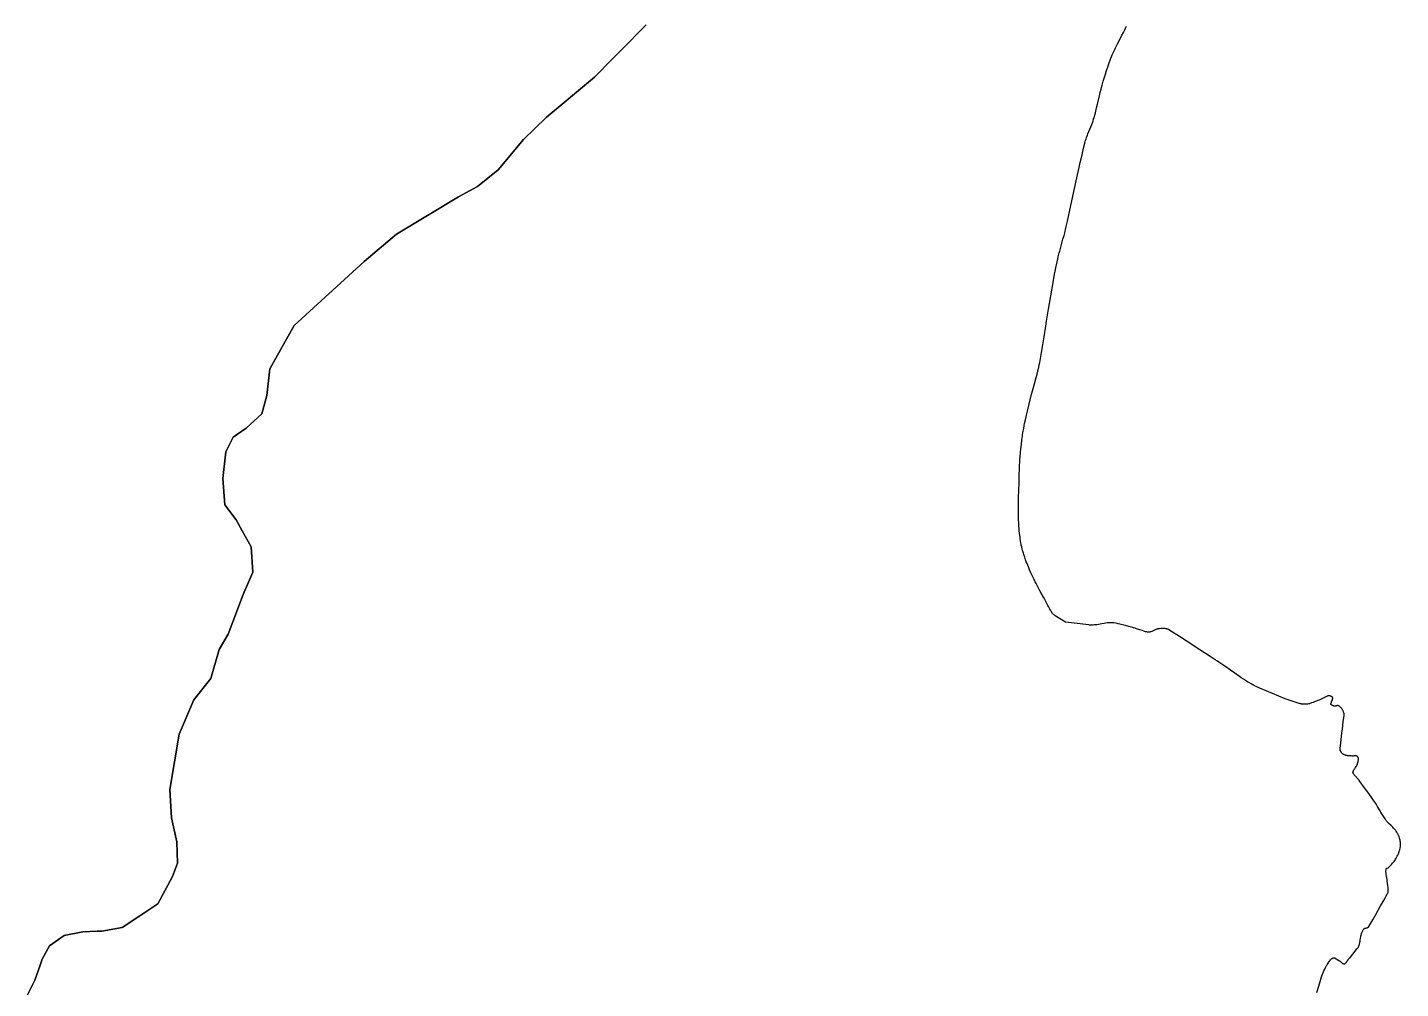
# Model space of a CAD drawing. Header units: millimetres. Extents: x 642261 to 742091, y 6812581 to 6930561.
# Drawn here: x 732129 to 734111, y 6904441 to 6905827 of the extents above; entities that cross this region are included whole.
import ezdxf

# ---------------------------------------------------------------- set-up
doc = ezdxf.new("R2010")
doc.units = ezdxf.units.MM
doc.layers.add('LimiteAreaMunicipio', color=10, linetype='Continuous')
doc.layers.add('LimiteRegional', color=10, linetype='Continuous')

# ---------------------------------------------------------------- blocks, each defined once
blk = doc.blocks.new('compartilhadora_AUTOCAD_OD_1_FMEBLOCK1')
at = {"layer": 'LimiteAreaMunicipio', "color": 7, "linetype": 'Continuous'}
blk.add_lwpolyline([(7598.38895, -2447.16455), (7609.01895, -2426.25495), (7616.71445, -2404.55055), (7619.83445, -2395.75095), (7630.42755, -2376.76015), (7651.16865, -2361.80465), (7678.53925, -2356.57505), (7699.05525, -2355.52885), (7705.83565, -2355.18305), (7734.91005, -2349.98655), (7760.58055, -2333.07905), (7786.33335, -2315.93525), (7807.91315, -2276.53555), (7815.09915, -2257.47905), (7813.98915, -2226.74465), (7806.13845, -2192.04075), (7803.63695, -2151.17255), (7817.23755, -2071.37495), (7838.32475, -2021.80145), (7862.87335, -1990.82415), (7875.00595, -1949.03235), (7887.96625, -1926.80515), (7909.52515, -1869.63545), (7923.78645, -1837.27885), (7921.08425, -1800.75515), (7908.34715, -1777.66585), (7899.67725, -1761.94975), (7883.04765, -1740.51295), (7880.38235, -1702.07035), (7884.53225, -1663.75945), (7895.16345, -1642.84995), (7914.16515, -1629.78065), (7936.72305, -1609.10185), (7944.05805, -1582.36995), (7948.20815, -1544.05915), (7983.50995, -1481.39685), (8039.03525, -1430.64335), (8084.15225, -1389.28625), (8130.93635, -1349.88125), (8220.61455, -1295.95055), (8248.17365, -1281.12785), (8277.62265, -1256.74405), (8314.25895, -1213.30385), (8347.26465, -1181.31085), (8416.57285, -1123.14755), (8443.28215, -1096.23175), (8454.28135, -1085.14745), (8491.32825, -1047.81425)], dxfattribs=at)
blk = doc.blocks.new('compartilhadora_AUTOCAD_OD_1_FMEBLOCK2')
at = {"layer": 'LimiteAreaMunicipio', "color": 7, "linetype": 'Continuous'}
for points in [[(4114.78415, 7344.7446), (4117.48515, 7353.8007), (4119.51015, 7360.5207), (4120.54215, 7363.8267), (4121.62815, 7367.1047), (4122.20115, 7368.7356), (4123.00315, 7370.9016), (4123.42415, 7371.9816), (4124.08115, 7373.5996), (4125.13715, 7376.0206), (4126.15315, 7378.1697), (4126.69215, 7379.2436), (4127.54225, 7380.8536), (4128.44415, 7382.4646), (4128.91615, 7383.2697), (4129.90505, 7384.8826), (4130.42315, 7385.6897), (4131.23015, 7386.9005), (4132.82115, 7389.2366), (4133.68815, 7390.4406), (4134.59615, 7391.5955), (4135.06315, 7392.1386), (4135.69715, 7392.8117), (4136.01915, 7393.1206), (4136.50715, 7393.5466), (4137.00115, 7393.9196), (4137.25015, 7394.0836), (4137.69515, 7394.3376), (4137.91815, 7394.4437), (4138.25515, 7394.5766), (4138.76315, 7394.7116), (4139.27315, 7394.7636), (4139.52815, 7394.7567), (4139.86915, 7394.7107), (4140.04015, 7394.6706), (4140.29615, 7394.5916), (4140.68015, 7394.4227), (4141.33715, 7394.0736), (4142.65515, 7393.3256), (4146.60515, 7390.9196), (4147.20115, 7390.5316), (4147.60115, 7390.2446), (4148.40315, 7389.6197), (4148.94015, 7389.1807), (4150.01115, 7388.2886), (4150.81015, 7387.6466), (4151.60215, 7387.0645), (4151.99515, 7386.8056), (4152.51515, 7386.5046), (4152.77215, 7386.3756), (4153.15615, 7386.2116), (4153.72415, 7386.0416), (4154.09815, 7385.9836), (4154.28315, 7385.9737), (4154.55915, 7385.9836), (4154.82615, 7386.0236), (4155.00115, 7386.0697), (4155.34315, 7386.2006), (4155.51015, 7386.2866), (4155.83815, 7386.4926), (4156.15715, 7386.7426), (4156.36515, 7386.9316), (4156.77315, 7387.3576), (4157.07215, 7387.7127), (4157.65515, 7388.4997), (4158.03615, 7389.0647), (4158.78615, 7390.2456), (4159.34715, 7391.1346), (4159.91415, 7391.9877), (4160.20215, 7392.3896), (4160.64115, 7392.9476), (4162.67815, 7395.3456), (4166.73915, 7400.0996), (4168.73915, 7402.4918), (4169.72615, 7403.6987), (4171.66615, 7406.1486), (4172.61715, 7407.3956), (4174.01315, 7409.3006), (4174.31015, 7409.7336), (4174.85115, 7410.6237), (4175.32515, 7411.5427), (4175.60615, 7412.1697), (4175.77915, 7412.5925), (4176.09515, 7413.4546), (4176.40415, 7414.4426), (4176.58715, 7415.1116), (4176.90315, 7416.4716), (4177.04115, 7417.1606), (4177.28415, 7418.5526), (4177.49715, 7419.9596), (4177.89315, 7422.7937), (4178.22115, 7424.9117), (4178.41415, 7425.9615), (4178.75515, 7427.5177), (4179.02715, 7428.5386), (4179.17915, 7429.0427), (4179.42815, 7429.7916), (4179.90115, 7431.0715), (4180.15215, 7431.7037), (4180.55315, 7432.6407), (4180.98915, 7433.5616), (4181.22115, 7434.0157), (4181.71815, 7434.9107), (4181.98515, 7435.3506), (4182.40915, 7435.9996), (4182.53215, 7436.1646), (4182.80615, 7436.4616), (4183.11615, 7436.7177), (4183.34015, 7436.8666), (4183.82415, 7437.1226), (4184.08215, 7437.2316), (4184.62315, 7437.4196), (4185.18915, 7437.5767), (4186.35525, 7437.8456), (4187.21915, 7438.0537), (4187.63615, 7438.1736), (4188.16615, 7438.3606), (4188.41815, 7438.4687), (4188.77415, 7438.6547), (4189.10115, 7438.8716), (4189.25215, 7438.9936), (4189.52815, 7439.2666), (4189.65215, 7439.4196), (4189.81715, 7439.6716), (4195.53415, 7449.6346), (4199.31915, 7456.2926), (4206.85415, 7469.6406), (4208.34815, 7472.2466), (4211.36915, 7477.3986), (4212.86515, 7479.9905), (4213.60115, 7481.2996), (4215.04215, 7483.9616), (4215.74315, 7485.3186), (4216.76315, 7487.3967), (4217.06015, 7488.0786), (4217.23315, 7488.5367), (4217.51915, 7489.4626), (4217.63415, 7489.9296), (4217.81315, 7490.8706), (4217.92815, 7491.8216), (4217.97315, 7492.4606), (4217.99215, 7493.7477), (4217.95415, 7494.7216), (4217.90715, 7495.3737), (4217.76815, 7496.6837), (4217.47715, 7498.6606), (4216.78315, 7502.6257), (4216.48015, 7504.5976), (4216.36215, 7505.5776), (4216.24315, 7507.0376), (4216.15415, 7508.1626), (4216.06715, 7508.9117), (4215.84015, 7510.4116), (4215.56715, 7511.9116), (4214.99815, 7514.9067), (4214.76015, 7516.4016), (4214.66515, 7517.1486), (4214.57115, 7518.1426), (4214.54115, 7518.6386), (4214.51915, 7519.3826), (4214.54615, 7520.4966), (4214.65615, 7521.6077), (4214.74615, 7522.1616), (4214.77715, 7522.3036), (4214.86715, 7522.5697), (4214.98915, 7522.8158), (4215.08815, 7522.9686), (4215.32115, 7523.2537), (4215.52425, 7523.4496), (4215.99115, 7523.8056), (4216.51815, 7524.1256), (4217.65415, 7524.7246), (4218.48315, 7525.1976), (4218.86115, 7525.4607), (4219.20215, 7525.7496), (4219.35515, 7525.9066), (4222.48415, 7529.3487), (4224.01105, 7531.0916), (4225.50115, 7532.8956), (4226.23015, 7533.8306), (4227.18415, 7535.1216), (4227.65215, 7535.7887), (4228.34315, 7536.8206), (4229.35015, 7538.4456), (4230.39315, 7540.2866), (4230.88315, 7541.2126), (4231.57615, 7542.6077), (4232.22015, 7544.0086), (4232.52215, 7544.7105), (4233.08815, 7546.1187), (4233.35115, 7546.8237), (4233.72015, 7547.8826), (4234.16415, 7549.2966), (4234.36515, 7550.0036), (4234.63915, 7551.0646), (4234.98915, 7552.6547), (4235.23715, 7554.0677), (4235.33815, 7554.7726), (4235.46015, 7555.8286), (4235.57815, 7557.4087), (4235.61415, 7558.9816), (4235.60115, 7559.7656), (4235.57205, 7560.4286), (4235.46315, 7561.7547), (4235.28415, 7563.0806), (4235.12815, 7563.9646), (4235.00815, 7564.5546), (4234.72815, 7565.7316), (4234.35415, 7567.0546), (4234.06915, 7567.9357), (4233.86515, 7568.5216), (4233.41925, 7569.6916), (4233.05415, 7570.5666), (4232.79715, 7571.1486), (4232.24815, 7572.3088), (4231.95715, 7572.8877), (4231.34215, 7574.0406), (4230.68415, 7575.1866), (4230.22205, 7575.9477), (4229.24415, 7577.4596), (4228.91515, 7577.9387), (4228.23715, 7578.8627), (4227.53615, 7579.7447), (4227.05815, 7580.3127), (4226.07815, 7581.4037), (4225.57915, 7581.9296), (4224.56615, 7582.9496), (4223.53915, 7583.9336), (4221.47315, 7585.8366), (4219.18915, 7587.9596), (4217.72915, 7589.4188), (4217.02715, 7590.1736), (4216.01615, 7591.3507), (4215.37515, 7592.1716), (4215.06615, 7592.5946), (4214.61715, 7593.2457), (4213.22215, 7595.3756), (4212.30715, 7596.8056), (4210.50215, 7599.6875), (4208.72315, 7602.5896), (4205.19915, 7608.4226), (4202.54015, 7612.7896), (4200.73715, 7615.6807), (4199.82315, 7617.1176), (4198.43215, 7619.2587), (4196.28915, 7622.4317), (4194.08915, 7625.5847), (4189.63115, 7631.8626), (4185.12215, 7638.1037), (4176.05815, 7650.4928), (4175.46315, 7651.2736), (4175.04915, 7651.7857), (4174.18815, 7652.7906), (4170.13915, 7657.1937), (4169.28615, 7658.1887), (4168.87815, 7658.6936), (4168.29115, 7659.4626), (4167.74215, 7660.2486), (4167.48315, 7660.6486), (4167.32015, 7660.9376), (4167.23115, 7661.1327), (4167.09515, 7661.5266), (4167.04815, 7661.7246), (4166.99515, 7662.1257), (4166.99115, 7662.5317), (4167.01515, 7662.8036), (4167.12115, 7663.3557), (4167.32615, 7663.9836), (4167.50615, 7664.4066), (4167.64415, 7664.6917), (4167.95715, 7665.2636), (4168.22015, 7665.6957), (4168.80715, 7666.5667), (4169.23215, 7667.1527), (4170.12215, 7668.3316), (4170.79515, 7669.2197), (4171.74415, 7670.5546), (4172.16815, 7671.2206), (4172.54115, 7671.8847), (4172.70515, 7672.2166), (4172.98215, 7672.8767), (4173.09115, 7673.2046), (4173.21415, 7673.6956), (4173.33715, 7674.2497), (4173.65015, 7675.4287), (4174.37015, 7677.9716), (4174.67615, 7679.2766), (4174.82515, 7680.1406), (4174.87815, 7680.5666), (4174.92415, 7681.1966), (4174.92515, 7681.8116), (4174.90715, 7682.1126), (4174.84115, 7682.6347), (4174.79015, 7682.8887), (4174.69115, 7683.2607), (4174.48515, 7683.7946), (4174.20615, 7684.2987), (4174.03715, 7684.5377), (4173.63715, 7684.9876), (4173.40325, 7685.1976), (4173.00915, 7685.4937), (4172.53515, 7685.7647), (4172.21715, 7685.8986), (4172.00315, 7685.9686), (4171.57315, 7686.0687), (4171.24815, 7686.1116), (4170.59515, 7686.1286), (4169.93715, 7686.0766), (4168.61815, 7685.8747), (4167.63115, 7685.7387), (4167.14015, 7685.7087), (4166.65315, 7685.7176), (4166.41115, 7685.7406), (4165.74915, 7685.8136), (4164.42515, 7685.9187), (4163.54215, 7685.9677), (4161.77815, 7686.0526), (4160.45715, 7686.1357), (4159.13815, 7686.2647), (4158.47915, 7686.3547), (4157.49315, 7686.5317), (4156.61815, 7686.7386), (4156.18115, 7686.8627), (4155.52715, 7687.0765), (4154.54815, 7687.4667), (4153.57115, 7687.9506), (4153.08415, 7688.2306), (4152.72615, 7688.4577), (4152.04515, 7688.9507), (4151.41315, 7689.4906), (4151.02115, 7689.8746), (4150.77315, 7690.1407), (4150.30915, 7690.6946), (4149.98915, 7691.1266), (4149.79115, 7691.4226), (4149.42805, 7692.0306), (4149.21215, 7692.4466), (4148.84615, 7693.3007), (4148.62915, 7693.9556), (4148.46515, 7694.6197), (4148.40215, 7694.9536), (4148.31715, 7695.6246), (4148.29615, 7695.9606), (4148.28915, 7696.4637), (4148.34015, 7697.2146), (4149.21015, 7704.5567), (4150.99215, 7719.2407), (4151.67005, 7724.7416), (4153.04215, 7735.7416), (4154.05215, 7743.9917), (4154.10815, 7744.5926), (4154.12715, 7744.9926), (4154.12615, 7745.7906), (4154.10415, 7746.1877), (4154.02215, 7746.9798), (4153.88715, 7747.7656), (4153.76915, 7748.2856), (4153.46715, 7749.3166), (4153.33115, 7749.6987), (4153.02615, 7750.4557), (4152.67415, 7751.2016), (4152.41515, 7751.6927), (4151.83915, 7752.6556), (4151.35915, 7753.3617), (4151.01615, 7753.8226), (4150.27815, 7754.7236), (4149.88515, 7755.1617), (4149.04915, 7756.0127), (4148.65815, 7756.3796), (4147.84015, 7757.0895), (4147.19715, 7757.6006), (4146.18715, 7758.3326), (4145.81415, 7758.5387), (4145.56415, 7758.6256), (4145.39615, 7758.6637), (4145.05815, 7758.6977), (4144.80415, 7758.6896), (4144.29115, 7758.6056), (4143.77615, 7758.4556), (4142.74415, 7758.0756), (4142.22915, 7757.9076), (4141.97215, 7757.8416), (4141.58915, 7757.7766), (4141.20925, 7757.7636), (4141.01915, 7757.7796), (4140.04915, 7757.9326), (4139.56715, 7758.0296), (4138.84915, 7758.2046), (4138.13715, 7758.4227), (4137.78415, 7758.5486), (4137.08515, 7758.8406), (4136.73815, 7759.0076), (4136.22315, 7759.2866), (4135.97415, 7759.4527), (4135.83015, 7759.5747), (4135.59215, 7759.8427), (4135.49825, 7759.9877), (4135.35315, 7760.3006), (4135.26515, 7760.6396), (4135.23515, 7760.8797), (4135.23815, 7761.3895), (4135.28915, 7761.7956), (4135.34315, 7762.0756), (4135.49515, 7762.6576), (4135.80815, 7763.5726), (4136.05715, 7764.2016), (4136.59815, 7765.4826), (4137.17915, 7766.9136), (4137.41915, 7767.6057), (4137.58615, 7768.1997), (4137.64915, 7768.4876), (4137.71515, 7768.9056), (4137.74115, 7769.3057), (4137.73815, 7769.4977), (4137.69615, 7769.8657), (4137.65615, 7770.0406), (4137.57015, 7770.2905), (4137.40515, 7770.6006), (4137.29915, 7770.7456), (4137.11015, 7770.9467), (4136.75215, 7771.2156), (4135.97415, 7771.6546), (4135.57115, 7771.8536), (4134.95315, 7772.1207), (4134.32615, 7772.3426), (4134.00915, 7772.4356), (4133.37515, 7772.5807), (4133.05915, 7772.6306), (4132.58715, 7772.6756), (4131.96515, 7772.6757), (4131.65915, 7772.6466), (4131.20915, 7772.5675), (4130.77015, 7772.4416), (4130.55515, 7772.3596), (4129.69215, 7771.9946), (4127.97115, 7771.2257), (4122.81415, 7768.7826), (4120.21815, 7767.5947), (4118.91015, 7767.0356), (4112.61015, 7764.4297), (4109.43115, 7763.1867), (4107.29515, 7762.4096), (4106.22015, 7762.0416), (4104.59915, 7761.5196), (4104.00415, 7761.3447), (4102.79715, 7761.0447), (4101.57005, 7760.8087), (4100.74315, 7760.6866), (4100.18815, 7760.6206), (4099.07215, 7760.5246), (4097.80915, 7760.4726), (4096.96515, 7760.4696), (4096.40115, 7760.4816), (4095.27415, 7760.5397), (4094.43025, 7760.6107), (4093.86915, 7760.6716), (4092.75215, 7760.8236), (4092.19615, 7760.9146), (4091.09215, 7761.1276), (4090.00115, 7761.3777), (4089.28215, 7761.5656), (4087.86815, 7761.9896), (4069.08515, 7768.1147), (4032.66715, 7783.6626), (4030.08115, 7784.8026), (4028.37415, 7785.5957), (4027.24315, 7786.1377), (4024.99815, 7787.2536), (4023.32815, 7788.1166), (4022.22115, 7788.7046), (4020.02215, 7789.9077), (4016.75715, 7791.7757), (4014.60215, 7793.0616), (4013.17315, 7793.9347), (4010.33515, 7795.7166), (4008.74815, 7796.7376), (4005.59515, 7798.8177), (4002.46415, 7800.9396), (4000.38715, 7802.3737), (3996.25315, 7805.2787), (3990.08015, 7809.6906), (3981.85325, 7815.5768), (3977.71815, 7818.4787), (3973.55515, 7821.3286), (3971.46015, 7822.7276), (3968.29815, 7824.7866), (3960.86515, 7829.5637), (3946.04315, 7839.1526), (3926.28915, 7851.9657), (3916.37815, 7858.3606), (3906.42215, 7864.7336), (3901.42115, 7867.9097), (3900.95415, 7868.1876), (3900.63615, 7868.3577), (3899.98515, 7868.6636), (3899.65215, 7868.7997), (3898.97315, 7869.0417), (3898.27815, 7869.2446), (3897.80715, 7869.3596), (3896.84815, 7869.5436), (3895.74815, 7869.6866), (3895.00515, 7869.7477), (3893.50315, 7869.8006), (3892.74915, 7869.7987), (3891.24215, 7869.7516), (3889.75015, 7869.6646), (3887.81115, 7869.5276), (3886.87315, 7869.4646), (3886.25915, 7869.4046), (3885.84915, 7869.3416), (3885.02915, 7869.1657), (3884.61915, 7869.0557), (3883.80015, 7868.7948), (3882.98015, 7868.4886), (3882.43415, 7868.2647), (3881.34115, 7867.7766), (3879.70215, 7866.9886), (3877.51815, 7865.9467), (3876.42715, 7865.4756), (3875.33625, 7865.0677), (3874.79015, 7864.8926), (3873.97315, 7864.6757), (3873.24615, 7864.5346), (3872.88315, 7864.4847), (3872.33815, 7864.4366), (3871.52115, 7864.4317), (3870.97715, 7864.4766), (3870.70515, 7864.5146), (3870.29715, 7864.5926), (3869.44815, 7864.7876), (3867.75115, 7865.2167), (3866.05515, 7865.6906), (3864.92515, 7866.0297), (3862.66615, 7866.7476), (3859.27915, 7867.8946), (3854.76215, 7869.4606), (3852.50125, 7870.2176), (3850.23815, 7870.9346), (3849.10515, 7871.2716), (3847.40515, 7871.7436), (3843.65715, 7872.7486), (3838.63705, 7874.0967), (3836.11415, 7874.7546), (3832.31515, 7875.6978), (3830.40715, 7876.1426), (3827.85415, 7876.6996), (3826.57415, 7876.9596), (3824.64915, 7877.3247), (3821.74815, 7877.8086), (3820.41915, 7877.9787), (3819.53115, 7878.0576), (3818.94015, 7878.0956), (3817.75615, 7878.1407), (3816.86815, 7878.1467), (3815.09015, 7878.0966), (3813.31115, 7877.9726), (3812.12415, 7877.8536), (3809.75015, 7877.5446), (3807.96815, 7877.2636), (3804.40315, 7876.6256), (3799.64915, 7875.7456), (3797.27415, 7875.3536), (3794.89915, 7875.0286), (3793.71215, 7874.8996), (3792.13115, 7874.7706), (3791.34115, 7874.7266), (3790.15615, 7874.6876), (3788.38015, 7874.7006), (3787.19715, 7874.7607), (3786.60515, 7874.8077), (3785.71915, 7874.8996), (3764.77855, 7877.4033), (3752.16315, 7878.9116), (3737.15315, 7888.1767), (3736.55915, 7888.5656), (3736.17815, 7888.8397), (3735.44615, 7889.4227), (3735.09615, 7889.7306), (3734.42415, 7890.3786), (3733.78715, 7891.0636), (3733.38215, 7891.5406), (3732.61015, 7892.5366), (3731.79925, 7893.7156), (3731.28615, 7894.5316), (3730.95625, 7895.0866), (3730.31715, 7896.2196), (3729.40015, 7897.9577), (3727.63215, 7901.4806), (3726.73225, 7903.2096), (3726.26815, 7904.0546), (3722.13515, 7911.4346), (3720.09315, 7915.1165), (3717.06915, 7920.6396), (3714.09715, 7926.1747), (3712.63415, 7928.9496), (3709.75715, 7934.5257), (3708.34515, 7937.3287), (3706.26415, 7941.5557), (3704.45415, 7945.3416), (3703.56315, 7947.2446), (3702.24615, 7950.1157), (3700.31615, 7954.4576), (3698.44215, 7958.8476), (3697.52815, 7961.0637), (3696.16115, 7964.4926), (3695.50015, 7966.2107), (3694.53915, 7968.7937), (3693.16915, 7972.6807), (3692.30515, 7975.2827), (3691.88915, 7976.5867), (3691.28615, 7978.5466), (3690.52015, 7981.1696), (3690.15415, 7982.4846), (3689.62815, 7984.4616), (3688.89015, 7987.4406), (3688.28715, 7990.0997), (3688.00515, 7991.4346), (3687.60815, 7993.4426), (3687.06915, 7996.4687), (3686.60215, 7999.5135), (3686.39615, 8001.0426), (3685.98315, 8004.4416), (3685.73215, 8006.7087), (3685.29015, 8011.2417), (3685.09915, 8013.5087), (3684.77515, 8018.0447), (3684.52815, 8022.5836), (3684.50725, 8023.0977), (3684.40515, 8025.6106), (3684.34315, 8027.6307), (3684.26215, 8031.6706), (3684.19715, 8038.4796), (3684.18215, 8041.8846), (3684.18215, 8046.9916), (3684.24015, 8054.6526), (3684.37215, 8062.3136), (3684.47015, 8066.1427), (3684.95315, 8083.1986), (3685.23615, 8091.7247), (3685.58115, 8100.2477), (3685.78615, 8104.5066), (3686.09915, 8110.1846), (3686.27415, 8113.0216), (3686.56515, 8117.2767), (3687.06915, 8123.6556), (3687.59315, 8129.3227), (3687.88415, 8132.1536), (3688.36015, 8136.3997), (3688.88615, 8140.6426), (3689.16915, 8142.7626), (3689.77715, 8147.0007), (3690.10315, 8149.1196), (3690.62015, 8152.2945), (3690.97815, 8154.3837), (3691.72915, 8158.5467), (3692.52315, 8162.6956), (3693.07515, 8165.4536), (3694.22715, 8170.9537), (3695.12815, 8175.0655), (3695.74515, 8177.8027), (3697.00915, 8183.2676), (3698.96815, 8191.4476), (3702.98915, 8207.7986), (3703.41415, 8209.5007), (3704.29715, 8212.8966), (3705.21615, 8216.2846), (3707.12315, 8223.0406), (3709.69315, 8232.0407), (3710.93915, 8236.5486), (3712.12715, 8241.0696), (3712.69315, 8243.3368), (3713.41115, 8246.3676), (3713.75315, 8247.8878), (3714.24115, 8250.1715), (3714.91415, 8253.6125), (3716.44715, 8262.1476), (3717.43415, 8267.8437), (3719.34415, 8279.2457), (3721.19615, 8290.6557), (3723.63015, 8305.8757), (3724.85415, 8313.4846), (3726.72715, 8324.8917), (3727.68915, 8330.5916), (3732.35915, 8358.1237), (3734.74115, 8371.8827), (3736.37615, 8381.0477), (3737.21225, 8385.6266), (3738.49615, 8392.4905), (3738.91615, 8394.6386), (3739.82315, 8398.9187), (3740.80815, 8403.1816), (3741.50115, 8406.0146), (3742.96015, 8411.6646), (3743.71715, 8414.4836), (3745.26915, 8420.1127), (3748.41215, 8431.3636), (3749.94115, 8436.9986), (3751.40215, 8442.6486), (3752.09715, 8445.4826), (3753.08415, 8449.7456), (3754.81315, 8457.5606), (3758.22315, 8473.2016), (3764.97815, 8504.4996), (3768.39225, 8520.1416), (3771.67515, 8534.8966), (3773.34315, 8542.2686), (3775.89115, 8553.3146), (3778.09845, 8562.6381), (3779.83715, 8569.8575), (3780.18015, 8571.2016), (3780.42315, 8572.0926), (3780.94115, 8573.8656), (3781.79215, 8576.5027), (3782.40215, 8578.2476), (3782.82415, 8579.4057), (3783.70215, 8581.7126), (3784.38315, 8583.4356), (3785.78515, 8586.8696), (3788.62315, 8593.7286), (3789.98615, 8597.1746), (3790.84915, 8599.4866), (3791.26315, 8600.6476), (3791.85915, 8602.3976), (3792.41915, 8604.1577), (3792.68515, 8605.0427), (3793.20215, 8606.8276), (3794.19615, 8610.4097), (3795.14415, 8614.0046), (3795.75515, 8616.4076), (3796.93515, 8621.2257), (3798.64415, 8628.4716), (3800.91015, 8638.1398), (3802.08415, 8642.9646), (3803.31215, 8647.7747), (3803.95215, 8650.1737), (3804.95315, 8653.7597), (3806.65215, 8659.6176), (3807.51715, 8662.5406), (3808.84015, 8666.9177), (3810.19715, 8671.2836), (3810.89015, 8673.4616), (3812.31015, 8677.8066), (3813.03915, 8679.9736), (3814.15715, 8683.2147), (3815.69815, 8687.5207), (3816.49215, 8689.6656), (3817.71415, 8692.8726), (3818.97615, 8696.0676), (3819.62315, 8697.6597), (3820.28315, 8699.2376), (3821.66015, 8702.3676), (3823.10415, 8705.4637), (3824.09815, 8707.5116), (3826.14515, 8711.5797), (3827.19115, 8713.6017), (3829.31415, 8717.6316), (3833.58015, 8725.6797), (3835.66915, 8729.7256), (3837.69315, 8733.8036), (3838.67115, 8735.8586), (3840.08915, 8738.9666)], [(3146.76545, 8740.7147), (3109.71855, 8703.3815), (3098.71935, 8692.2972), (3072.01005, 8665.3814), (3002.70185, 8607.2181), (2969.69615, 8575.2251), (2933.05985, 8531.7849), (2903.61085, 8507.4011), (2876.05175, 8492.5784), (2786.37355, 8438.6477), (2739.58945, 8399.2427), (2694.47245, 8357.8856), (2638.94715, 8307.1321), (2603.64535, 8244.4698), (2599.49525, 8206.159), (2592.16025, 8179.4271), (2569.60235, 8158.7483), (2550.60065, 8145.679), (2539.96945, 8124.7695), (2535.81955, 8086.4586), (2538.48485, 8048.016), (2555.11445, 8026.5792), (2563.78435, 8010.8631), (2576.52145, 7987.7738), (2579.22365, 7951.2501), (2564.96235, 7918.8935), (2543.40345, 7861.7238), (2530.44315, 7839.4966), (2518.31055, 7797.7048), (2493.76195, 7766.7275), (2472.67475, 7717.154), (2459.07415, 7637.3564), (2461.57565, 7596.4882), (2469.42635, 7561.7843), (2470.53635, 7531.0499), (2463.35035, 7511.9934), (2441.77055, 7472.5937), (2416.01775, 7455.4499), (2390.34725, 7438.5424), (2361.27285, 7433.3459), (2354.49245, 7433.0001), (2333.97645, 7431.9539), (2306.60585, 7426.7243), (2285.86475, 7411.7688), (2275.27165, 7392.778), (2272.15165, 7383.9784), (2264.45615, 7362.274), (2253.82615, 7341.3644)]]:
    blk.add_lwpolyline(points, dxfattribs=at)

msp = doc.modelspace()

# ---------------------------------------------------------------- linework, layer by layer
at = {"layer": 'LimiteRegional', "color": 7, "linetype": 'Continuous'}
msp.add_lwpolyline([(733990.127, 6904434.973), (733992.828, 6904444.0291), (733994.853, 6904450.7491), (733995.885, 6904454.0551), (733996.971, 6904457.3331), (733997.544, 6904458.964), (733998.346, 6904461.13), (733998.767, 6904462.21), (733999.424, 6904463.828), (734000.48, 6904466.249), (734001.496, 6904468.3981), (734002.035, 6904469.472), (734002.8851, 6904471.082), (734003.787, 6904472.693), (734004.259, 6904473.4981), (734005.2479, 6904475.111), (734005.766, 6904475.9181), (734006.573, 6904477.1289), (734008.164, 6904479.465), (734009.031, 6904480.669), (734009.939, 6904481.8239), (734010.406, 6904482.367), (734011.04, 6904483.0401), (734011.362, 6904483.349), (734011.85, 6904483.775), (734012.344, 6904484.148), (734012.593, 6904484.312), (734013.038, 6904484.566), (734013.261, 6904484.6721), (734013.598, 6904484.805), (734014.106, 6904484.94), (734014.616, 6904484.992), (734014.871, 6904484.9851), (734015.212, 6904484.9391), (734015.383, 6904484.899), (734015.639, 6904484.82), (734016.023, 6904484.6511), (734016.68, 6904484.302), (734017.998, 6904483.554), (734021.948, 6904481.148), (734022.544, 6904480.76), (734022.944, 6904480.473), (734023.746, 6904479.8481), (734024.283, 6904479.4091), (734025.354, 6904478.517), (734026.153, 6904477.875), (734026.945, 6904477.2929), (734027.338, 6904477.034), (734027.858, 6904476.733), (734028.115, 6904476.604), (734028.499, 6904476.44), (734029.067, 6904476.27), (734029.441, 6904476.212), (734029.626, 6904476.2021), (734029.902, 6904476.212), (734030.169, 6904476.252), (734030.344, 6904476.2981), (734030.686, 6904476.429), (734030.853, 6904476.515), (734031.181, 6904476.721), (734031.5, 6904476.971), (734031.708, 6904477.16), (734032.116, 6904477.586), (734032.415, 6904477.9411), (734032.998, 6904478.7281), (734033.379, 6904479.2931), (734034.129, 6904480.474), (734034.69, 6904481.363), (734035.257, 6904482.2161), (734035.545, 6904482.618), (734035.984, 6904483.176), (734038.021, 6904485.574), (734042.082, 6904490.328), (734044.082, 6904492.7202), (734045.069, 6904493.9271), (734047.009, 6904496.377), (734047.96, 6904497.624), (734049.356, 6904499.529), (734049.653, 6904499.962), (734050.194, 6904500.8521), (734050.668, 6904501.7711), (734050.949, 6904502.3981), (734051.122, 6904502.8209), (734051.438, 6904503.683), (734051.747, 6904504.671), (734051.93, 6904505.34), (734052.246, 6904506.7), (734052.384, 6904507.389), (734052.627, 6904508.781), (734052.84, 6904510.188), (734053.236, 6904513.0221), (734053.564, 6904515.1401), (734053.757, 6904516.1899), (734054.098, 6904517.7461), (734054.37, 6904518.767), (734054.522, 6904519.2711), (734054.771, 6904520.02), (734055.244, 6904521.2999), (734055.495, 6904521.9321), (734055.896, 6904522.8691), (734056.332, 6904523.79), (734056.564, 6904524.2441), (734057.061, 6904525.1391), (734057.328, 6904525.579), (734057.752, 6904526.228), (734057.875, 6904526.393), (734058.149, 6904526.69), (734058.459, 6904526.9461), (734058.683, 6904527.095), (734059.167, 6904527.351), (734059.425, 6904527.46), (734059.966, 6904527.648), (734060.532, 6904527.8051), (734061.6981, 6904528.074), (734062.562, 6904528.2821), (734062.979, 6904528.402), (734063.509, 6904528.589), (734063.761, 6904528.6971), (734064.117, 6904528.8831), (734064.444, 6904529.1), (734064.595, 6904529.222), (734064.871, 6904529.495), (734064.995, 6904529.648), (734065.16, 6904529.9), (734070.877, 6904539.863), (734074.662, 6904546.521), (734082.197, 6904559.869), (734083.691, 6904562.475), (734086.712, 6904567.627), (734088.208, 6904570.2189), (734088.944, 6904571.528), (734090.385, 6904574.19), (734091.086, 6904575.547), (734092.106, 6904577.6251), (734092.403, 6904578.307), (734092.576, 6904578.7651), (734092.862, 6904579.691), (734092.977, 6904580.158), (734093.156, 6904581.099), (734093.271, 6904582.05), (734093.316, 6904582.689), (734093.335, 6904583.9761), (734093.297, 6904584.95), (734093.25, 6904585.6021), (734093.111, 6904586.9121), (734092.82, 6904588.889), (734092.126, 6904592.8541), (734091.823, 6904594.826), (734091.705, 6904595.806), (734091.586, 6904597.266), (734091.497, 6904598.391), (734091.41, 6904599.1401), (734091.183, 6904600.64), (734090.91, 6904602.14), (734090.341, 6904605.1351), (734090.103, 6904606.63), (734090.008, 6904607.377), (734089.914, 6904608.371), (734089.884, 6904608.867), (734089.862, 6904609.611), (734089.889, 6904610.725), (734089.999, 6904611.8361), (734090.089, 6904612.39), (734090.12, 6904612.532), (734090.21, 6904612.7981), (734090.332, 6904613.0442), (734090.431, 6904613.197), (734090.664, 6904613.4821), (734090.8671, 6904613.678), (734091.334, 6904614.034), (734091.861, 6904614.354), (734092.997, 6904614.953), (734093.826, 6904615.426), (734094.204, 6904615.6891), (734094.545, 6904615.978), (734094.698, 6904616.135), (734097.827, 6904619.5771), (734099.3539, 6904621.32), (734100.844, 6904623.124), (734101.573, 6904624.059), (734102.527, 6904625.35), (734102.995, 6904626.0171), (734103.686, 6904627.049), (734104.693, 6904628.674), (734105.736, 6904630.515), (734106.226, 6904631.441), (734106.919, 6904632.8361), (734107.563, 6904634.237), (734107.865, 6904634.9389), (734108.431, 6904636.3471), (734108.694, 6904637.0521), (734109.063, 6904638.111), (734109.507, 6904639.525), (734109.708, 6904640.232), (734109.982, 6904641.293), (734110.332, 6904642.8831), (734110.58, 6904644.2961), (734110.681, 6904645.001), (734110.803, 6904646.057), (734110.921, 6904647.6371), (734110.957, 6904649.21), (734110.944, 6904649.994), (734110.9149, 6904650.657), (734110.806, 6904651.9831), (734110.627, 6904653.309), (734110.471, 6904654.193), (734110.351, 6904654.783), (734110.071, 6904655.96), (734109.697, 6904657.283), (734109.412, 6904658.1641), (734109.208, 6904658.75), (734108.7621, 6904659.92), (734108.397, 6904660.795), (734108.14, 6904661.377), (734107.591, 6904662.5372), (734107.3, 6904663.1161), (734106.685, 6904664.269), (734106.027, 6904665.415), (734105.5649, 6904666.1761), (734104.587, 6904667.688), (734104.258, 6904668.1671), (734103.58, 6904669.0911), (734102.879, 6904669.9731), (734102.401, 6904670.5411), (734101.421, 6904671.6321), (734100.922, 6904672.158), (734099.909, 6904673.178), (734098.882, 6904674.162), (734096.816, 6904676.065), (734094.532, 6904678.188), (734093.072, 6904679.6472), (734092.37, 6904680.402), (734091.359, 6904681.5791), (734090.718, 6904682.4), (734090.409, 6904682.823), (734089.96, 6904683.4741), (734088.565, 6904685.604), (734087.65, 6904687.034), (734085.845, 6904689.9159), (734084.066, 6904692.818), (734080.542, 6904698.651), (734077.883, 6904703.018), (734076.08, 6904705.9091), (734075.166, 6904707.346), (734073.775, 6904709.4871), (734071.632, 6904712.6601), (734069.432, 6904715.8131), (734064.974, 6904722.091), (734060.465, 6904728.3321), (734051.401, 6904740.7212), (734050.806, 6904741.502), (734050.392, 6904742.0141), (734049.531, 6904743.019), (734045.482, 6904747.4221), (734044.629, 6904748.4171), (734044.221, 6904748.922), (734043.634, 6904749.691), (734043.085, 6904750.477), (734042.826, 6904750.877), (734042.663, 6904751.166), (734042.574, 6904751.3611), (734042.438, 6904751.755), (734042.391, 6904751.953), (734042.338, 6904752.3541), (734042.334, 6904752.7601), (734042.358, 6904753.032), (734042.464, 6904753.5841), (734042.669, 6904754.212), (734042.849, 6904754.635), (734042.987, 6904754.9201), (734043.3, 6904755.492), (734043.563, 6904755.9241), (734044.15, 6904756.7951), (734044.575, 6904757.3811), (734045.465, 6904758.56), (734046.138, 6904759.4481), (734047.087, 6904760.783), (734047.511, 6904761.449), (734047.884, 6904762.1131), (734048.048, 6904762.445), (734048.325, 6904763.1051), (734048.434, 6904763.433), (734048.557, 6904763.924), (734048.68, 6904764.4781), (734048.993, 6904765.6571), (734049.713, 6904768.2), (734050.019, 6904769.505), (734050.168, 6904770.369), (734050.221, 6904770.795), (734050.267, 6904771.425), (734050.268, 6904772.04), (734050.25, 6904772.341), (734050.184, 6904772.8631), (734050.133, 6904773.1171), (734050.034, 6904773.4891), (734049.828, 6904774.023), (734049.549, 6904774.5271), (734049.38, 6904774.7661), (734048.98, 6904775.216), (734048.7461, 6904775.426), (734048.352, 6904775.7221), (734047.878, 6904775.9931), (734047.56, 6904776.127), (734047.346, 6904776.197), (734046.916, 6904776.2971), (734046.591, 6904776.34), (734045.938, 6904776.357), (734045.28, 6904776.305), (734043.961, 6904776.1031), (734042.974, 6904775.9671), (734042.483, 6904775.9371), (734041.996, 6904775.946), (734041.754, 6904775.969), (734041.092, 6904776.042), (734039.768, 6904776.1471), (734038.885, 6904776.1961), (734037.121, 6904776.281), (734035.8, 6904776.3641), (734034.481, 6904776.4931), (734033.822, 6904776.5831), (734032.836, 6904776.7601), (734031.961, 6904776.967), (734031.524, 6904777.0911), (734030.87, 6904777.3049), (734029.891, 6904777.6951), (734028.914, 6904778.179), (734028.427, 6904778.459), (734028.069, 6904778.6861), (734027.388, 6904779.1791), (734026.756, 6904779.719), (734026.364, 6904780.103), (734026.116, 6904780.3691), (734025.652, 6904780.923), (734025.332, 6904781.355), (734025.134, 6904781.651), (734024.7709, 6904782.259), (734024.555, 6904782.675), (734024.189, 6904783.5291), (734023.972, 6904784.184), (734023.808, 6904784.8481), (734023.745, 6904785.182), (734023.66, 6904785.853), (734023.639, 6904786.189), (734023.632, 6904786.6921), (734023.683, 6904787.443), (734024.553, 6904794.7851), (734026.335, 6904809.4691), (734027.0129, 6904814.97), (734028.385, 6904825.97), (734029.395, 6904834.2201), (734029.451, 6904834.821), (734029.47, 6904835.221), (734029.469, 6904836.019), (734029.447, 6904836.4161), (734029.365, 6904837.2082), (734029.23, 6904837.994), (734029.112, 6904838.514), (734028.81, 6904839.545), (734028.674, 6904839.9271), (734028.369, 6904840.6841), (734028.017, 6904841.43), (734027.758, 6904841.9211), (734027.182, 6904842.884), (734026.702, 6904843.5901), (734026.359, 6904844.051), (734025.621, 6904844.952), (734025.228, 6904845.3901), (734024.392, 6904846.2411), (734024.001, 6904846.608), (734023.183, 6904847.3179), (734022.54, 6904847.829), (734021.53, 6904848.561), (734021.157, 6904848.7671), (734020.907, 6904848.854), (734020.739, 6904848.8921), (734020.401, 6904848.9261), (734020.147, 6904848.918), (734019.634, 6904848.834), (734019.119, 6904848.684), (734018.087, 6904848.304), (734017.572, 6904848.136), (734017.315, 6904848.07), (734016.932, 6904848.005), (734016.5521, 6904847.992), (734016.362, 6904848.008), (734015.392, 6904848.161), (734014.91, 6904848.258), (734014.192, 6904848.433), (734013.48, 6904848.6511), (734013.127, 6904848.777), (734012.428, 6904849.069), (734012.081, 6904849.236), (734011.566, 6904849.515), (734011.317, 6904849.6811), (734011.173, 6904849.8031), (734010.935, 6904850.0711), (734010.8411, 6904850.2161), (734010.696, 6904850.529), (734010.608, 6904850.868), (734010.578, 6904851.1081), (734010.581, 6904851.6179), (734010.632, 6904852.024), (734010.686, 6904852.304), (734010.838, 6904852.886), (734011.151, 6904853.801), (734011.4, 6904854.43), (734011.941, 6904855.711), (734012.522, 6904857.142), (734012.762, 6904857.8341), (734012.929, 6904858.4281), (734012.992, 6904858.716), (734013.058, 6904859.134), (734013.084, 6904859.5341), (734013.081, 6904859.7261), (734013.039, 6904860.0941), (734012.999, 6904860.269), (734012.913, 6904860.5189), (734012.748, 6904860.829), (734012.642, 6904860.974), (734012.453, 6904861.1751), (734012.095, 6904861.444), (734011.317, 6904861.883), (734010.914, 6904862.082), (734010.296, 6904862.3491), (734009.669, 6904862.571), (734009.352, 6904862.664), (734008.718, 6904862.8091), (734008.402, 6904862.859), (734007.93, 6904862.904), (734007.308, 6904862.9041), (734007.002, 6904862.875), (734006.552, 6904862.7959), (734006.113, 6904862.67), (734005.898, 6904862.588), (734005.035, 6904862.223), (734003.314, 6904861.4541), (733998.157, 6904859.011), (733995.561, 6904857.8231), (733994.253, 6904857.264), (733987.953, 6904854.6581), (733984.774, 6904853.4151), (733982.638, 6904852.638), (733981.563, 6904852.27), (733979.942, 6904851.748), (733979.347, 6904851.5731), (733978.14, 6904851.2731), (733976.9129, 6904851.0371), (733976.086, 6904850.915), (733975.531, 6904850.849), (733974.415, 6904850.753), (733973.152, 6904850.701), (733972.308, 6904850.698), (733971.744, 6904850.71), (733970.617, 6904850.7681), (733969.7731, 6904850.8391), (733969.212, 6904850.9), (733968.095, 6904851.052), (733967.539, 6904851.143), (733966.435, 6904851.356), (733965.344, 6904851.6061), (733964.625, 6904851.794), (733963.211, 6904852.218), (733944.428, 6904858.3431), (733908.01, 6904873.891), (733905.424, 6904875.031), (733903.717, 6904875.8241), (733902.586, 6904876.3661), (733900.341, 6904877.482), (733898.671, 6904878.345), (733897.564, 6904878.933), (733895.365, 6904880.1361), (733892.1, 6904882.0041), (733889.945, 6904883.29), (733888.516, 6904884.1631), (733885.678, 6904885.945), (733884.091, 6904886.966), (733880.938, 6904889.0461), (733877.807, 6904891.168), (733875.73, 6904892.6021), (733871.596, 6904895.5071), (733865.423, 6904899.919), (733857.1961, 6904905.8052), (733853.061, 6904908.7071), (733848.898, 6904911.557), (733846.803, 6904912.956), (733843.641, 6904915.015), (733836.208, 6904919.7921), (733821.386, 6904929.381), (733801.632, 6904942.1941), (733791.721, 6904948.589), (733781.765, 6904954.962), (733776.764, 6904958.1381), (733776.297, 6904958.416), (733775.979, 6904958.5861), (733775.328, 6904958.892), (733774.995, 6904959.0281), (733774.316, 6904959.2701), (733773.621, 6904959.473), (733773.15, 6904959.588), (733772.191, 6904959.772), (733771.091, 6904959.915), (733770.348, 6904959.9761), (733768.846, 6904960.029), (733768.092, 6904960.0271), (733766.585, 6904959.98), (733765.093, 6904959.893), (733763.154, 6904959.756), (733762.216, 6904959.693), (733761.602, 6904959.633), (733761.192, 6904959.57), (733760.372, 6904959.3941), (733759.962, 6904959.2841), (733759.143, 6904959.0232), (733758.323, 6904958.717), (733757.777, 6904958.4931), (733756.684, 6904958.005), (733755.045, 6904957.217), (733752.861, 6904956.1751), (733751.77, 6904955.704), (733750.6791, 6904955.2961), (733750.133, 6904955.121), (733749.316, 6904954.9041), (733748.589, 6904954.763), (733748.226, 6904954.7131), (733747.681, 6904954.665), (733746.864, 6904954.6601), (733746.32, 6904954.705), (733746.048, 6904954.743), (733745.64, 6904954.821), (733744.791, 6904955.016), (733743.094, 6904955.4451), (733741.398, 6904955.919), (733740.268, 6904956.2581), (733738.009, 6904956.976), (733734.622, 6904958.123), (733730.105, 6904959.689), (733727.8441, 6904960.446), (733725.581, 6904961.163), (733724.448, 6904961.5), (733722.748, 6904961.972), (733719, 6904962.977), (733713.9799, 6904964.3251), (733711.457, 6904964.983), (733707.658, 6904965.9262), (733705.75, 6904966.371), (733703.197, 6904966.928), (733701.917, 6904967.188), (733699.992, 6904967.5531), (733697.091, 6904968.037), (733695.762, 6904968.2071), (733694.874, 6904968.286), (733694.283, 6904968.324), (733693.099, 6904968.3691), (733692.211, 6904968.3751), (733690.433, 6904968.325), (733688.654, 6904968.201), (733687.467, 6904968.082), (733685.093, 6904967.773), (733683.311, 6904967.492), (733679.746, 6904966.854), (733674.992, 6904965.974), (733672.617, 6904965.582), (733670.242, 6904965.257), (733669.055, 6904965.128), (733667.474, 6904964.999), (733666.684, 6904964.955), (733665.499, 6904964.916), (733663.723, 6904964.929), (733662.54, 6904964.9891), (733661.948, 6904965.0361), (733661.062, 6904965.128), (733640.1214, 6904967.6317), (733627.506, 6904969.14), (733612.496, 6904978.4051), (733611.902, 6904978.794), (733611.521, 6904979.0681), (733610.789, 6904979.6511), (733610.439, 6904979.959), (733609.767, 6904980.607), (733609.13, 6904981.292), (733608.725, 6904981.769), (733607.953, 6904982.765), (733607.1421, 6904983.944), (733606.629, 6904984.76), (733606.2991, 6904985.315), (733605.66, 6904986.448), (733604.743, 6904988.1861), (733602.975, 6904991.709), (733602.0751, 6904993.438), (733601.611, 6904994.283), (733597.478, 6905001.663), (733595.436, 6905005.3449), (733592.412, 6905010.868), (733589.44, 6905016.4031), (733587.977, 6905019.178), (733585.1, 6905024.7541), (733583.688, 6905027.5571), (733581.607, 6905031.7841), (733579.797, 6905035.57), (733578.906, 6905037.473), (733577.589, 6905040.3441), (733575.659, 6905044.686), (733573.785, 6905049.076), (733572.871, 6905051.2921), (733571.504, 6905054.721), (733570.843, 6905056.4391), (733569.882, 6905059.0221), (733568.512, 6905062.9091), (733567.648, 6905065.5111), (733567.232, 6905066.8151), (733566.629, 6905068.775), (733565.863, 6905071.398), (733565.497, 6905072.713), (733564.971, 6905074.69), (733564.233, 6905077.669), (733563.63, 6905080.3281), (733563.348, 6905081.663), (733562.951, 6905083.671), (733562.412, 6905086.6971), (733561.945, 6905089.7419), (733561.739, 6905091.271), (733561.326, 6905094.67), (733561.075, 6905096.9371), (733560.633, 6905101.4701), (733560.442, 6905103.7371), (733560.118, 6905108.2731), (733559.871, 6905112.812), (733559.8501, 6905113.3261), (733559.748, 6905115.839), (733559.686, 6905117.8591), (733559.605, 6905121.899), (733559.54, 6905128.708), (733559.525, 6905132.113), (733559.525, 6905137.22), (733559.583, 6905144.881), (733559.715, 6905152.542), (733559.813, 6905156.3711), (733560.296, 6905173.427), (733560.579, 6905181.9531), (733560.924, 6905190.4761), (733561.129, 6905194.735), (733561.442, 6905200.413), (733561.617, 6905203.25), (733561.908, 6905207.5051), (733562.412, 6905213.884), (733562.936, 6905219.5511), (733563.227, 6905222.382), (733563.703, 6905226.6281), (733564.229, 6905230.871), (733564.512, 6905232.991), (733565.12, 6905237.2291), (733565.446, 6905239.348), (733565.963, 6905242.5229), (733566.321, 6905244.6121), (733567.072, 6905248.7751), (733567.866, 6905252.924), (733568.418, 6905255.682), (733569.57, 6905261.1821), (733570.471, 6905265.2939), (733571.088, 6905268.0311), (733572.352, 6905273.496), (733574.311, 6905281.676), (733578.332, 6905298.027), (733578.757, 6905299.7291), (733579.64, 6905303.125), (733580.559, 6905306.513), (733582.466, 6905313.269), (733585.036, 6905322.2691), (733586.282, 6905326.777), (733587.47, 6905331.298), (733588.036, 6905333.5652), (733588.754, 6905336.596), (733589.096, 6905338.1162), (733589.584, 6905340.3999), (733590.257, 6905343.8409), (733591.79, 6905352.376), (733592.777, 6905358.0721), (733594.687, 6905369.4741), (733596.539, 6905380.8841), (733598.973, 6905396.1041), (733600.197, 6905403.713), (733602.07, 6905415.1201), (733603.032, 6905420.82), (733607.702, 6905448.3521), (733610.084, 6905462.1111), (733611.719, 6905471.2761), (733612.5551, 6905475.855), (733613.839, 6905482.7189), (733614.259, 6905484.867), (733615.166, 6905489.1471), (733616.151, 6905493.41), (733616.844, 6905496.243), (733618.303, 6905501.893), (733619.06, 6905504.712), (733620.612, 6905510.3411), (733623.755, 6905521.592), (733625.284, 6905527.227), (733626.745, 6905532.877), (733627.44, 6905535.711), (733628.427, 6905539.974), (733630.156, 6905547.789), (733633.566, 6905563.43), (733640.321, 6905594.728), (733643.7351, 6905610.37), (733647.018, 6905625.125), (733648.686, 6905632.497), (733651.234, 6905643.543), (733653.4413, 6905652.8665), (733655.18, 6905660.0859), (733655.523, 6905661.43), (733655.766, 6905662.321), (733656.284, 6905664.094), (733657.135, 6905666.7311), (733657.745, 6905668.476), (733658.167, 6905669.6341), (733659.045, 6905671.941), (733659.726, 6905673.664), (733661.128, 6905677.098), (733663.966, 6905683.957), (733665.329, 6905687.403), (733666.192, 6905689.715), (733666.606, 6905690.876), (733667.202, 6905692.626), (733667.762, 6905694.3861), (733668.028, 6905695.2711), (733668.545, 6905697.056), (733669.539, 6905700.6381), (733670.487, 6905704.233), (733671.098, 6905706.636), (733672.278, 6905711.4541), (733673.987, 6905718.7), (733676.253, 6905728.3682), (733677.427, 6905733.193), (733678.655, 6905738.0031), (733679.295, 6905740.4021), (733680.296, 6905743.9881), (733681.995, 6905749.846), (733682.86, 6905752.769), (733684.183, 6905757.1461), (733685.54, 6905761.512), (733686.233, 6905763.69), (733687.653, 6905768.035), (733688.382, 6905770.202), (733689.5, 6905773.4431), (733691.041, 6905777.7491), (733691.835, 6905779.894), (733693.057, 6905783.101), (733694.319, 6905786.296), (733694.966, 6905787.8881), (733695.626, 6905789.466), (733697.003, 6905792.596), (733698.447, 6905795.6921), (733699.441, 6905797.74), (733701.488, 6905801.8081), (733702.534, 6905803.8301), (733704.657, 6905807.86), (733708.923, 6905815.9081), (733711.012, 6905819.954), (733713.036, 6905824.032), (733714.014, 6905826.087), (733715.432, 6905829.195)], dxfattribs=at)

# ---------------------------------------------------------------- block references
at = {"layer": 'LimiteAreaMunicipio', "color": 7, "linetype": 'Continuous'}
for name, p in [('compartilhadora_AUTOCAD_OD_1_FMEBLOCK1', (724530.78, 6906878.7573)), ('compartilhadora_AUTOCAD_OD_1_FMEBLOCK2', (729875.3428, 6897090.2284))]:
    msp.add_blockref(name, p, dxfattribs=at)

doc.saveas('drawing.dxf')
